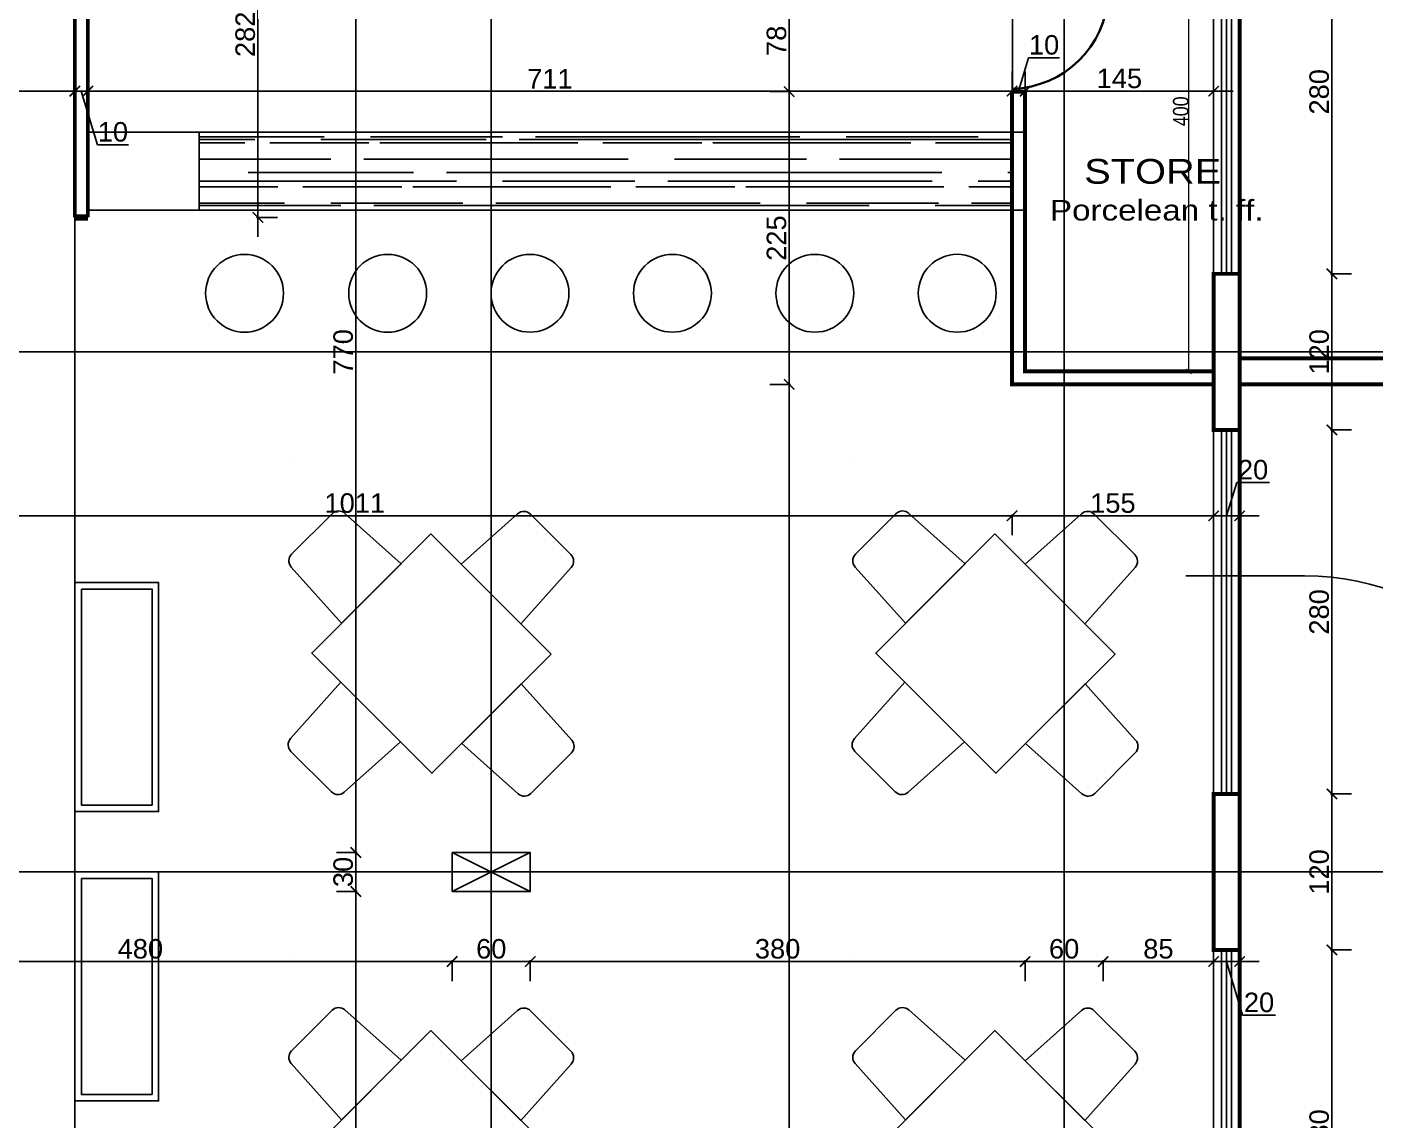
# Model space of a CAD drawing. Extents: x 250879 to 348495, y -51522 to -9360.
# Drawn here: x 298255 to 299291, y -21684 to -20843 of the extents above; entities that cross this region are included whole.
import ezdxf

# ---------------------------------------------------------------- set-up
doc = ezdxf.new("R2010")
doc.units = 0
doc.linetypes.add('CENTER', pattern=[50.8, 31.75, -6.35, 6.35, -6.35])
doc.layers.get('0').update_dxf_attribs({"linetype": 'CONTINUOUS'})
doc.layers.get('DEFPOINTS').update_dxf_attribs({"color": 9, "linetype": 'CONTINUOUS'})
for name, color, linetype, lineweight in [('A-Axis', 1, 'CENTER', 9), ('A-text finishing', 6, 'CONTINUOUS', 13), ('A-text function', 30, 'CONTINUOUS', 20), ('dimention', 151, 'CONTINUOUS', 13), ('SECTION-ar', 131, 'CONTINUOUS', 40)]:
    doc.layers.add(name, color=color, linetype=linetype, lineweight=lineweight)
for name, color, linetype in [('AXIS', 1, 'CONTINUOUS'), ('COLUMN', 5, 'CONTINUOUS'), ('FURNITURE', 4, 'CONTINUOUS'), ('HATCH', 8, 'CONTINUOUS'), ('TRUSS', 2, 'CONTINUOUS'), ('WALL', 7, 'CONTINUOUS'), ('WALL1', 2, 'CONTINUOUS')]:
    doc.layers.add(name, color=color, linetype=linetype)
doc.styles.add('ARIAL', font='BOD_CR.TTF', dxfattribs={"width": 1.2})
doc.styles.get("Standard").update_dxf_attribs({"font": 'sanss___.ttf', "height": 15})
doc.styles.add('yon', font='ARIALN.TTF')
doc.dimstyles.new('CM', dxfattribs={"dimscale": 0, "dimtxt": 12, "dimasz": 0.4, "dimexe": 50, "dimexo": 1000, "dimgap": 0.03, "dimtad": 1, "dimdec": 0, "dimzin": 0, "dimdsep": 46, "dimtxsty": 'yon', "dimblk": 'Ar thick3', "dimcen": 3, "dimdle": 8, "dimse1": 1, "dimse2": 1, "dimclrd": 8, "dimclre": 8, "dimclrt": 30, "dimadec": 0, "dimazin": 0, "dimtfac": 1, "dimtdec": 0, "dimtix": 1, "dimtmove": 1, "dimatfit": 3, "dimfxl": 50, "dimtolj": 1, "dimtzin": 0, "dimlwd": 9, "dimarcsym": 0})
doc.dimstyles.new('STANDARD$0', dxfattribs={"dimscale": 0, "dimtxt": 12, "dimasz": 8, "dimexe": 15, "dimexo": 0.0625, "dimgap": 2, "dimtad": 1, "dimdec": 0, "dimzin": 0, "dimdsep": 46, "dimtxsty": 'Standard', "dimblk1": 'ARCHTICK', "dimblk2": 'ARCHTICK', "dimsah": 1, "dimcen": 0.09, "dimdle": 15, "dimclrd": 3, "dimclre": 3, "dimclrt": 3, "dimazin": 0, "dimtfac": 1, "dimtdec": 0, "dimtofl": 0, "dimtmove": 1, "dimatfit": 3, "dimldrblk": 'ARCHTICK', "dimfxl": 1.0455, "dimfxlon": 1, "dimtolj": 1, "dimtzin": 0, "dimarcsym": 0})

# ---------------------------------------------------------------- blocks, each defined once
blk = doc.blocks.new('T')
at = {"layer": 'FURNITURE'}
for p, q in [((59.79, 45), (29.25, 45)), ((24.26, 40.28), (22.02, 0)), ((67.02, 0), (64.78, 40.28)), ((67.02, 0), (22.02, 0)), ((0, -22.5), (-40.28, -24.74)), ((0, -22.5), (0, -67.5)), ((90.71, -22.5), (130.99, -24.74)), ((90.71, -22.5), (90.71, -67.5)), ((-45, -29.73), (-45, -60.27)), ((135.71, -29.73), (135.71, -60.27)), ((-40.28, -65.26), (0, -67.5)), ((130.99, -65.26), (90.71, -67.5)), ((67.86, -90), (22.86, -90)), ((25.09, -130.28), (22.86, -90)), ((67.86, -90), (65.62, -130.28)), ((60.63, -135), (30.09, -135))]:
    blk.add_line(p, q, dxfattribs=at)
blk.add_lwpolyline([(90.71, -90), (0, -90), (0, 0), (90.71, 0)], close=True, dxfattribs=at)
for centre, start, end in [((29.25, 40), 90, 176.82017), ((59.79, 40), 3.17983, 90), ((-40, -29.73), 93.17983, 180), ((130.71, -29.73), 0, 86.82017), ((-40, -60.27), 180, 266.82017), ((130.71, -60.27), 273.17983, 0), ((30.09, -130), 183.17983, 270), ((60.63, -130), 270, 356.82017)]:
    blk.add_arc(centre, 5, start, end, dxfattribs=at)
at = {"layer": 'WALL'}
for p, q in [((-81.29, -65), (-81.29, -65)), ((124.22, -65), (124.22, -65))]:
    blk.add_line(p, q, dxfattribs=at)
blk = doc.blocks.new('COLUMN')
at = {"layer": 'AXIS'}
for p, q in [((236924.7, -9644.3), (236984.7, -9674.3)), ((236984.7, -9644.3), (236924.7, -9674.3))]:
    blk.add_line(p, q, dxfattribs=at)
at = {"layer": 'COLUMN'}
blk.add_lwpolyline([(236924.7, -9644.3), (236984.7, -9644.3), (236984.7, -9674.3), (236924.7, -9674.3)], close=True, dxfattribs=at)
blk = doc.blocks.new('AXISG')
at = {"layer": 'AXIS'}
for p, q in [((306715.5, -23682.8), (306715.5, -19766.8)), ((307035.7, -19949.2), (307035.7, -23531.7)), ((305610, -21092.8), (307936.9, -21092.8)), ((305595.8, -21492.8), (307936.9, -21492.8))]:
    blk.add_line(p, q, dxfattribs=at)
at = {"layer": 'WALL', "linetype": 'Continuous'}
blk.add_blockref('COLUMN', (70081, -11833.6), dxfattribs=at)
blk = doc.blocks.new('_ARCHTICK')
at = {"color": 0, "linetype": 'ByBlock', "const_width": 0.15}
blk.add_lwpolyline([(-0.5, -0.5), (0.5, 0.5)], dxfattribs=at)
blk = doc.blocks.new('*D557')
at = {"layer": 'DEFPOINTS', "color": 0, "linetype": 'Continuous', "transparency": 16777216}
for p in [(299187, -21552.8), (299257.9, -21552.8), (299187, -21832.8)]:
    blk.add_point(p, dxfattribs=at)
at = {"layer": 'WALL', "color": 3, "linetype": 'Continuous', "lineweight": -2, "transparency": 16777216}
for p, q in [((299257.9, -21847.8), (299257.9, -21537.8)), ((299256.9, -21552.8), (299272.9, -21552.8)), ((299256.9, -21832.8), (299272.9, -21832.8))]:
    blk.add_line(p, q, dxfattribs=at)
at = {"layer": 'WALL', "color": 3, "linetype": 'Continuous', "lineweight": -2, "transparency": 16777216, "xscale": 8, "yscale": 8, "zscale": 8}
for p, rotation in [((299257.9, -21552.8), 90), ((299257.9, -21832.8), 270)]:
    blk.add_blockref('_ARCHTICK', p, dxfattribs=dict(at, rotation=rotation))
at = {"layer": 'WALL', "color": 3, "linetype": 'Continuous', "transparency": 16777216, "insert": (299248.2, -21692.8), "char_height": 15, "attachment_point": 5, "rotation": 90}
blk.add_mtext('\\A1;280', dxfattribs=at)
blk = doc.blocks.new('*D558')
at = {"layer": 'DEFPOINTS', "color": 0, "linetype": 'Continuous', "transparency": 16777216}
for p in [(299187, -21432.8), (299257.9, -21432.8), (299187, -21552.8)]:
    blk.add_point(p, dxfattribs=at)
at = {"layer": 'WALL', "color": 3, "linetype": 'Continuous', "lineweight": -2, "transparency": 16777216}
for p, q in [((299257.9, -21567.8), (299257.9, -21417.8)), ((299256.9, -21432.8), (299272.9, -21432.8)), ((299256.9, -21552.8), (299272.9, -21552.8))]:
    blk.add_line(p, q, dxfattribs=at)
at = {"layer": 'WALL', "color": 3, "linetype": 'Continuous', "lineweight": -2, "transparency": 16777216, "xscale": 8, "yscale": 8, "zscale": 8}
for p, rotation in [((299257.9, -21432.8), 90), ((299257.9, -21552.8), 270)]:
    blk.add_blockref('_ARCHTICK', p, dxfattribs=dict(at, rotation=rotation))
at = {"layer": 'WALL', "color": 3, "linetype": 'Continuous', "transparency": 16777216, "insert": (299248.2, -21492.8), "char_height": 15, "attachment_point": 5, "rotation": 90}
blk.add_mtext('\\A1;120', dxfattribs=at)
blk = doc.blocks.new('*D559')
at = {"layer": 'DEFPOINTS', "color": 0, "linetype": 'Continuous', "transparency": 16777216}
for p in [(299187, -21152.8), (299257.9, -21152.8), (299187, -21432.8)]:
    blk.add_point(p, dxfattribs=at)
at = {"layer": 'WALL', "color": 3, "linetype": 'Continuous', "lineweight": -2, "transparency": 16777216}
for p, q in [((299257.9, -21447.8), (299257.9, -21137.8)), ((299256.9, -21152.8), (299272.9, -21152.8)), ((299256.9, -21432.8), (299272.9, -21432.8))]:
    blk.add_line(p, q, dxfattribs=at)
at = {"layer": 'WALL', "color": 3, "linetype": 'Continuous', "lineweight": -2, "transparency": 16777216, "xscale": 8, "yscale": 8, "zscale": 8}
for p, rotation in [((299257.9, -21152.8), 90), ((299257.9, -21432.8), 270)]:
    blk.add_blockref('_ARCHTICK', p, dxfattribs=dict(at, rotation=rotation))
at = {"layer": 'WALL', "color": 3, "linetype": 'Continuous', "transparency": 16777216, "insert": (299248.2, -21292.8), "char_height": 15, "attachment_point": 5, "rotation": 90}
blk.add_mtext('\\A1;280', dxfattribs=at)
blk = doc.blocks.new('*D560')
at = {"layer": 'DEFPOINTS', "color": 0, "linetype": 'Continuous', "transparency": 16777216}
for p in [(299187, -21032.8), (299257.9, -21032.8), (299187, -21152.8)]:
    blk.add_point(p, dxfattribs=at)
at = {"layer": 'WALL', "color": 3, "linetype": 'Continuous', "lineweight": -2, "transparency": 16777216}
for p, q in [((299257.9, -21167.8), (299257.9, -21017.8)), ((299256.9, -21032.8), (299272.9, -21032.8)), ((299256.9, -21152.8), (299272.9, -21152.8))]:
    blk.add_line(p, q, dxfattribs=at)
at = {"layer": 'WALL', "color": 3, "linetype": 'Continuous', "lineweight": -2, "transparency": 16777216, "xscale": 8, "yscale": 8, "zscale": 8}
for p, rotation in [((299257.9, -21032.8), 90), ((299257.9, -21152.8), 270)]:
    blk.add_blockref('_ARCHTICK', p, dxfattribs=dict(at, rotation=rotation))
at = {"layer": 'WALL', "color": 3, "linetype": 'Continuous', "transparency": 16777216, "insert": (299248.2, -21092.8), "char_height": 15, "attachment_point": 5, "rotation": 90}
blk.add_mtext('\\A1;120', dxfattribs=at)
blk = doc.blocks.new('*D561')
at = {"layer": 'DEFPOINTS', "color": 0, "linetype": 'Continuous', "transparency": 16777216}
for p in [(299187, -20752.8), (299257.9, -20752.8), (299187, -21032.8)]:
    blk.add_point(p, dxfattribs=at)
at = {"layer": 'WALL', "color": 3, "linetype": 'Continuous', "lineweight": -2, "transparency": 16777216}
for p, q in [((299257.9, -21047.8), (299257.9, -20737.8)), ((299256.9, -20752.8), (299272.9, -20752.8)), ((299256.9, -21032.8), (299272.9, -21032.8))]:
    blk.add_line(p, q, dxfattribs=at)
at = {"layer": 'WALL', "color": 3, "linetype": 'Continuous', "lineweight": -2, "transparency": 16777216, "xscale": 8, "yscale": 8, "zscale": 8}
for p, rotation in [((299257.9, -20752.8), 90), ((299257.9, -21032.8), 270)]:
    blk.add_blockref('_ARCHTICK', p, dxfattribs=dict(at, rotation=rotation))
at = {"layer": 'WALL', "color": 3, "linetype": 'Continuous', "transparency": 16777216, "insert": (299248.2, -20892.8), "char_height": 15, "attachment_point": 5, "rotation": 90}
blk.add_mtext('\\A1;280', dxfattribs=at)
blk = doc.blocks.new('*D567')
at = {"layer": 'DEFPOINTS', "color": 0, "linetype": 'Continuous', "transparency": 16777216}
for p in [(299022, -20892.3), (299167, -20943.4), (299022, -20953.9)]:
    blk.add_point(p, dxfattribs=at)
at = {"layer": 'WALL', "color": 3, "linetype": 'Continuous', "lineweight": -2, "transparency": 16777216}
for p, q in [((299022, -20893.3), (299022, -20877.3)), ((299167, -20893.3), (299167, -20877.3)), ((299182, -20892.3), (299007, -20892.3))]:
    blk.add_line(p, q, dxfattribs=at)
at = {"layer": 'WALL', "color": 3, "linetype": 'Continuous', "lineweight": -2, "transparency": 16777216, "xscale": 8, "yscale": 8, "zscale": 8, "rotation": 180}
blk.add_blockref('_ARCHTICK', (299022, -20892.3), dxfattribs=at)
at = {"layer": 'WALL', "color": 3, "linetype": 'Continuous', "lineweight": -2, "transparency": 16777216, "xscale": 8, "yscale": 8, "zscale": 8}
blk.add_blockref('_ARCHTICK', (299167, -20892.3), dxfattribs=at)
at = {"layer": 'WALL', "color": 3, "linetype": 'Continuous', "transparency": 16777216, "insert": (299094.5, -20882.6), "char_height": 15, "attachment_point": 5}
blk.add_mtext('\\A1;145', dxfattribs=at)
blk = doc.blocks.new('*D568')
at = {"layer": 'DEFPOINTS', "color": 0, "linetype": 'Continuous', "transparency": 16777216}
for p in [(299012, -20892.3), (299012, -20906), (299022, -20953.9)]:
    blk.add_point(p, dxfattribs=at)
at = {"layer": 'WALL', "color": 3, "linetype": 'Continuous', "lineweight": -2, "transparency": 16777216}
for p, q in [((299017, -20892.3), (299024.7, -20866.6)), ((299024.7, -20866.6), (299048.5, -20866.6)), ((299012, -20893.3), (299012, -20877.3)), ((299022, -20893.3), (299022, -20877.3)), ((299037, -20892.3), (298997, -20892.3))]:
    blk.add_line(p, q, dxfattribs=at)
at = {"layer": 'WALL', "color": 3, "linetype": 'Continuous', "lineweight": -2, "transparency": 16777216, "xscale": 8, "yscale": 8, "zscale": 8, "rotation": 180}
blk.add_blockref('_ARCHTICK', (299012, -20892.3), dxfattribs=at)
at = {"layer": 'WALL', "color": 3, "linetype": 'Continuous', "lineweight": -2, "transparency": 16777216, "xscale": 8, "yscale": 8, "zscale": 8}
blk.add_blockref('_ARCHTICK', (299022, -20892.3), dxfattribs=at)
at = {"layer": 'WALL', "color": 3, "linetype": 'Continuous', "transparency": 16777216, "insert": (299036.6, -20856.8), "char_height": 15, "attachment_point": 5}
blk.add_mtext('\\A1;10', dxfattribs=at)
blk = doc.blocks.new('*D569')
at = {"layer": 'DEFPOINTS', "color": 0, "linetype": 'Continuous', "transparency": 16777216}
for p in [(298301.3, -20881.2), (298301.3, -20892.3), (299012, -20906)]:
    blk.add_point(p, dxfattribs=at)
at = {"layer": 'WALL', "color": 3, "linetype": 'Continuous', "lineweight": -2, "transparency": 16777216}
for p, q in [((299012, -20893.3), (299012, -20877.3)), ((299027, -20892.3), (298286.3, -20892.3)), ((298301.3, -20891.2), (298301.3, -20907.3))]:
    blk.add_line(p, q, dxfattribs=at)
at = {"layer": 'WALL', "color": 3, "linetype": 'Continuous', "lineweight": -2, "transparency": 16777216, "xscale": 8, "yscale": 8, "zscale": 8, "rotation": 180}
blk.add_blockref('_ARCHTICK', (298301.3, -20892.3), dxfattribs=at)
at = {"layer": 'WALL', "color": 3, "linetype": 'Continuous', "lineweight": -2, "transparency": 16777216, "xscale": 8, "yscale": 8, "zscale": 8}
blk.add_blockref('_ARCHTICK', (299012, -20892.3), dxfattribs=at)
at = {"layer": 'WALL', "color": 3, "linetype": 'Continuous', "transparency": 16777216, "insert": (298656.6, -20882.8), "char_height": 15, "attachment_point": 5}
blk.add_mtext('\\A1;711', dxfattribs=at)
blk = doc.blocks.new('*D570')
at = {"layer": 'DEFPOINTS', "color": 0, "linetype": 'Continuous', "transparency": 16777216}
for p in [(298291.3, -20881.2), (298301.3, -20881.2), (298291.3, -20892.3)]:
    blk.add_point(p, dxfattribs=at)
at = {"layer": 'WALL', "color": 3, "linetype": 'Continuous', "lineweight": -2, "transparency": 16777216}
for p, q in [((298316.3, -20892.3), (298276.3, -20892.3)), ((298291.3, -20891.2), (298291.3, -20907.3)), ((298296.3, -20892.3), (298308.7, -20933.5)), ((298301.3, -20891.2), (298301.3, -20907.3)), ((298308.7, -20933.5), (298332.5, -20933.5))]:
    blk.add_line(p, q, dxfattribs=at)
at = {"layer": 'WALL', "color": 3, "linetype": 'Continuous', "lineweight": -2, "transparency": 16777216, "xscale": 8, "yscale": 8, "zscale": 8, "rotation": 180}
blk.add_blockref('_ARCHTICK', (298291.3, -20892.3), dxfattribs=at)
at = {"layer": 'WALL', "color": 3, "linetype": 'Continuous', "lineweight": -2, "transparency": 16777216, "xscale": 8, "yscale": 8, "zscale": 8}
blk.add_blockref('_ARCHTICK', (298301.3, -20892.3), dxfattribs=at)
at = {"layer": 'WALL', "color": 3, "linetype": 'Continuous', "transparency": 16777216, "insert": (298320.6, -20923.7), "char_height": 15, "attachment_point": 5}
blk.add_mtext('\\A1;10', dxfattribs=at)
blk = doc.blocks.new('*D571')
at = {"layer": 'DEFPOINTS', "color": 0, "linetype": 'Continuous', "transparency": 16777216}
for p in [(298291.3, -20881.2), (298165.6, -20888.3), (298165.6, -20892.3)]:
    blk.add_point(p, dxfattribs=at)
at = {"layer": 'WALL', "color": 3, "linetype": 'Continuous', "lineweight": -2, "transparency": 16777216}
for p, q in [((298306.3, -20892.3), (298150.6, -20892.3)), ((298165.6, -20891.2), (298165.6, -20907.3)), ((298291.3, -20891.2), (298291.3, -20907.3))]:
    blk.add_line(p, q, dxfattribs=at)
at = {"layer": 'WALL', "color": 3, "linetype": 'Continuous', "lineweight": -2, "transparency": 16777216, "xscale": 8, "yscale": 8, "zscale": 8, "rotation": 180}
blk.add_blockref('_ARCHTICK', (298165.6, -20892.3), dxfattribs=at)
at = {"layer": 'WALL', "color": 3, "linetype": 'Continuous', "lineweight": -2, "transparency": 16777216, "xscale": 8, "yscale": 8, "zscale": 8}
blk.add_blockref('_ARCHTICK', (298291.3, -20892.3), dxfattribs=at)
at = {"layer": 'WALL', "color": 3, "linetype": 'Continuous', "transparency": 16777216, "insert": (298228.5, -20882.6), "char_height": 15, "attachment_point": 5}
blk.add_mtext('\\A1;126', dxfattribs=at)
blk = doc.blocks.new('*D589')
at = {"layer": 'DEFPOINTS', "color": 0, "linetype": 'Continuous', "transparency": 16777216}
for p in [(299012, -20814.4), (298840.6, -20892.7), (299012, -20892.7)]:
    blk.add_point(p, dxfattribs=at)
at = {"layer": 'WALL', "color": 3, "linetype": 'Continuous', "lineweight": -2, "transparency": 16777216}
for p, q in [((298840.6, -20799.4), (298840.6, -20907.7)), ((298841.7, -20814.4), (298825.6, -20814.4)), ((298841.7, -20892.7), (298825.6, -20892.7))]:
    blk.add_line(p, q, dxfattribs=at)
at = {"layer": 'WALL', "color": 3, "linetype": 'Continuous', "lineweight": -2, "transparency": 16777216, "xscale": 8, "yscale": 8, "zscale": 8}
for p, rotation in [((298840.6, -20814.4), 90), ((298840.6, -20892.7), 270)]:
    blk.add_blockref('_ARCHTICK', p, dxfattribs=dict(at, rotation=rotation))
at = {"layer": 'WALL', "color": 3, "linetype": 'Continuous', "transparency": 16777216, "insert": (298830.9, -20853.6), "char_height": 15, "attachment_point": 5, "rotation": 90}
blk.add_mtext('\\A1;78', dxfattribs=at)
blk = doc.blocks.new('*D590')
at = {"layer": 'DEFPOINTS', "color": 0, "linetype": 'Continuous', "transparency": 16777216}
for p in [(299012, -20892.7), (298840.6, -21117.8), (299012, -21117.8)]:
    blk.add_point(p, dxfattribs=at)
at = {"layer": 'WALL', "color": 3, "linetype": 'Continuous', "lineweight": -2, "transparency": 16777216}
for p, q in [((298840.6, -20877.7), (298840.6, -21132.8)), ((298841.7, -20892.7), (298825.6, -20892.7)), ((298841.7, -21117.8), (298825.6, -21117.8))]:
    blk.add_line(p, q, dxfattribs=at)
at = {"layer": 'WALL', "color": 3, "linetype": 'Continuous', "lineweight": -2, "transparency": 16777216, "xscale": 8, "yscale": 8, "zscale": 8}
for p, rotation in [((298840.6, -20892.7), 90), ((298840.6, -21117.8), 270)]:
    blk.add_blockref('_ARCHTICK', p, dxfattribs=dict(at, rotation=rotation))
at = {"layer": 'WALL', "color": 3, "linetype": 'Continuous', "transparency": 16777216, "insert": (298830.9, -21005.3), "char_height": 15, "attachment_point": 5, "rotation": 90}
blk.add_mtext('\\A1;225', dxfattribs=at)
blk = doc.blocks.new('*D591')
at = {"layer": 'DEFPOINTS', "color": 0, "linetype": 'Continuous', "transparency": 16777216}
for p in [(299012, -21117.8), (298840.6, -23088.2), (298847.5, -23088.2)]:
    blk.add_point(p, dxfattribs=at)
at = {"layer": 'WALL', "color": 3, "linetype": 'Continuous', "lineweight": -2, "transparency": 16777216}
for p, q in [((298840.6, -21102.8), (298840.6, -23103.2)), ((298841.7, -21117.8), (298825.6, -21117.8)), ((298841.7, -23088.2), (298825.6, -23088.2))]:
    blk.add_line(p, q, dxfattribs=at)
at = {"layer": 'WALL', "color": 3, "linetype": 'Continuous', "lineweight": -2, "transparency": 16777216, "xscale": 8, "yscale": 8, "zscale": 8}
for p, rotation in [((298840.6, -21117.8), 90), ((298840.6, -23088.2), 270)]:
    blk.add_blockref('_ARCHTICK', p, dxfattribs=dict(at, rotation=rotation))
at = {"layer": 'WALL', "color": 3, "linetype": 'Continuous', "transparency": 16777216, "insert": (298830.9, -22103), "char_height": 15, "attachment_point": 5, "rotation": 90}
blk.add_mtext('\\A1;1970', dxfattribs=at)
blk = doc.blocks.new('*D593')
at = {"layer": 'DEFPOINTS', "color": 0, "linetype": 'Continuous', "transparency": 16777216}
for p in [(298581.5, -21507.8), (298101.9, -21561.7), (298581.5, -21561.7)]:
    blk.add_point(p, dxfattribs=at)
at = {"layer": 'WALL', "color": 3, "linetype": 'Continuous', "lineweight": -2, "transparency": 16777216}
for p, q in [((298101.9, -21561.7), (298101.9, -21546.7)), ((298581.5, -21560.7), (298581.5, -21576.7)), ((298086.9, -21561.7), (298596.5, -21561.7))]:
    blk.add_line(p, q, dxfattribs=at)
at = {"layer": 'WALL', "color": 3, "linetype": 'Continuous', "lineweight": -2, "transparency": 16777216, "xscale": 8, "yscale": 8, "zscale": 8, "rotation": 180}
blk.add_blockref('_ARCHTICK', (298101.9, -21561.7), dxfattribs=at)
at = {"layer": 'WALL', "color": 3, "linetype": 'Continuous', "lineweight": -2, "transparency": 16777216, "xscale": 8, "yscale": 8, "zscale": 8}
blk.add_blockref('_ARCHTICK', (298581.5, -21561.7), dxfattribs=at)
at = {"layer": 'WALL', "color": 3, "linetype": 'Continuous', "transparency": 16777216, "insert": (298341.7, -21552), "char_height": 15, "attachment_point": 5}
blk.add_mtext('\\A1;480', dxfattribs=at)
blk = doc.blocks.new('*D594')
at = {"layer": 'DEFPOINTS', "color": 0, "linetype": 'Continuous', "transparency": 16777216}
for p in [(298581.5, -21507.8), (298641.5, -21507.8), (298641.5, -21561.7)]:
    blk.add_point(p, dxfattribs=at)
at = {"layer": 'WALL', "color": 3, "linetype": 'Continuous', "lineweight": -2, "transparency": 16777216}
for p, q in [((298581.5, -21560.7), (298581.5, -21576.7)), ((298641.5, -21560.7), (298641.5, -21576.7)), ((298566.5, -21561.7), (298656.5, -21561.7))]:
    blk.add_line(p, q, dxfattribs=at)
at = {"layer": 'WALL', "color": 3, "linetype": 'Continuous', "lineweight": -2, "transparency": 16777216, "xscale": 8, "yscale": 8, "zscale": 8, "rotation": 180}
blk.add_blockref('_ARCHTICK', (298581.5, -21561.7), dxfattribs=at)
at = {"layer": 'WALL', "color": 3, "linetype": 'Continuous', "lineweight": -2, "transparency": 16777216, "xscale": 8, "yscale": 8, "zscale": 8}
blk.add_blockref('_ARCHTICK', (298641.5, -21561.7), dxfattribs=at)
at = {"layer": 'WALL', "color": 3, "linetype": 'Continuous', "transparency": 16777216, "insert": (298611.5, -21552), "char_height": 15, "attachment_point": 5}
blk.add_mtext('\\A1;60', dxfattribs=at)
blk = doc.blocks.new('*D595')
at = {"layer": 'DEFPOINTS', "color": 0, "linetype": 'Continuous', "transparency": 16777216}
for p in [(298641.5, -21507.8), (299022, -21507.8), (299022, -21561.7)]:
    blk.add_point(p, dxfattribs=at)
at = {"layer": 'WALL', "color": 3, "linetype": 'Continuous', "lineweight": -2, "transparency": 16777216}
for p, q in [((298641.5, -21560.7), (298641.5, -21576.7)), ((299022, -21560.7), (299022, -21576.7)), ((298626.5, -21561.7), (299037, -21561.7))]:
    blk.add_line(p, q, dxfattribs=at)
at = {"layer": 'WALL', "color": 3, "linetype": 'Continuous', "lineweight": -2, "transparency": 16777216, "xscale": 8, "yscale": 8, "zscale": 8, "rotation": 180}
blk.add_blockref('_ARCHTICK', (298641.5, -21561.7), dxfattribs=at)
at = {"layer": 'WALL', "color": 3, "linetype": 'Continuous', "lineweight": -2, "transparency": 16777216, "xscale": 8, "yscale": 8, "zscale": 8}
blk.add_blockref('_ARCHTICK', (299022, -21561.7), dxfattribs=at)
at = {"layer": 'WALL', "color": 3, "linetype": 'Continuous', "transparency": 16777216, "insert": (298831.7, -21552), "char_height": 15, "attachment_point": 5}
blk.add_mtext('\\A1;380', dxfattribs=at)
blk = doc.blocks.new('*D596')
at = {"layer": 'DEFPOINTS', "color": 0, "linetype": 'Continuous', "transparency": 16777216}
for p in [(299022, -21507.8), (299082, -21507.8), (299082, -21561.7)]:
    blk.add_point(p, dxfattribs=at)
at = {"layer": 'WALL', "color": 3, "linetype": 'Continuous', "lineweight": -2, "transparency": 16777216}
for p, q in [((299022, -21560.7), (299022, -21576.7)), ((299082, -21560.7), (299082, -21576.7)), ((299007, -21561.7), (299097, -21561.7))]:
    blk.add_line(p, q, dxfattribs=at)
at = {"layer": 'WALL', "color": 3, "linetype": 'Continuous', "lineweight": -2, "transparency": 16777216, "xscale": 8, "yscale": 8, "zscale": 8, "rotation": 180}
blk.add_blockref('_ARCHTICK', (299022, -21561.7), dxfattribs=at)
at = {"layer": 'WALL', "color": 3, "linetype": 'Continuous', "lineweight": -2, "transparency": 16777216, "xscale": 8, "yscale": 8, "zscale": 8}
blk.add_blockref('_ARCHTICK', (299082, -21561.7), dxfattribs=at)
at = {"layer": 'WALL', "color": 3, "linetype": 'Continuous', "transparency": 16777216, "insert": (299052, -21552), "char_height": 15, "attachment_point": 5}
blk.add_mtext('\\A1;60', dxfattribs=at)
blk = doc.blocks.new('*D597')
at = {"layer": 'DEFPOINTS', "color": 0, "linetype": 'Continuous', "transparency": 16777216}
for p in [(299082, -21507.8), (299167, -21544.1), (299167, -21561.7)]:
    blk.add_point(p, dxfattribs=at)
at = {"layer": 'WALL', "color": 3, "linetype": 'Continuous', "lineweight": -2, "transparency": 16777216}
for p, q in [((299082, -21560.7), (299082, -21576.7)), ((299167, -21560.7), (299167, -21576.7)), ((299067, -21561.7), (299182, -21561.7))]:
    blk.add_line(p, q, dxfattribs=at)
at = {"layer": 'WALL', "color": 3, "linetype": 'Continuous', "lineweight": -2, "transparency": 16777216, "xscale": 8, "yscale": 8, "zscale": 8, "rotation": 180}
blk.add_blockref('_ARCHTICK', (299082, -21561.7), dxfattribs=at)
at = {"layer": 'WALL', "color": 3, "linetype": 'Continuous', "lineweight": -2, "transparency": 16777216, "xscale": 8, "yscale": 8, "zscale": 8}
blk.add_blockref('_ARCHTICK', (299167, -21561.7), dxfattribs=at)
at = {"layer": 'WALL', "color": 3, "linetype": 'Continuous', "transparency": 16777216, "insert": (299124.5, -21552), "char_height": 15, "attachment_point": 5}
blk.add_mtext('\\A1;85', dxfattribs=at)
blk = doc.blocks.new('*D598')
at = {"layer": 'DEFPOINTS', "color": 0, "linetype": 'Continuous', "transparency": 16777216}
for p in [(299187, -21539.4), (299167, -21544.1), (299187, -21561.7)]:
    blk.add_point(p, dxfattribs=at)
at = {"layer": 'WALL', "color": 3, "linetype": 'Continuous', "lineweight": -2, "transparency": 16777216}
for p, q in [((299167, -21560.7), (299167, -21576.7)), ((299187, -21560.7), (299187, -21576.7)), ((299152, -21561.7), (299202, -21561.7)), ((299177, -21561.7), (299189.3, -21602.9)), ((299189.3, -21602.9), (299214.5, -21602.9))]:
    blk.add_line(p, q, dxfattribs=at)
at = {"layer": 'WALL', "color": 3, "linetype": 'Continuous', "lineweight": -2, "transparency": 16777216, "xscale": 8, "yscale": 8, "zscale": 8, "rotation": 180}
blk.add_blockref('_ARCHTICK', (299167, -21561.7), dxfattribs=at)
at = {"layer": 'WALL', "color": 3, "linetype": 'Continuous', "lineweight": -2, "transparency": 16777216, "xscale": 8, "yscale": 8, "zscale": 8}
blk.add_blockref('_ARCHTICK', (299187, -21561.7), dxfattribs=at)
at = {"layer": 'WALL', "color": 3, "linetype": 'Continuous', "transparency": 16777216, "insert": (299201.9, -21593.2), "char_height": 15, "attachment_point": 5}
blk.add_mtext('\\A1;20', dxfattribs=at)
blk = doc.blocks.new('*D613')
at = {"layer": 'DEFPOINTS', "color": 0, "linetype": 'Continuous', "transparency": 16777216}
for p in [(299012, -21117.8), (298001.2, -21178.5), (299012, -21218.9)]:
    blk.add_point(p, dxfattribs=at)
at = {"layer": 'WALL', "color": 3, "linetype": 'Continuous', "lineweight": -2, "transparency": 16777216}
for p, q in [((298001.2, -21217.9), (298001.2, -21233.9)), ((299012, -21217.9), (299012, -21233.9)), ((297986.2, -21218.9), (299027, -21218.9))]:
    blk.add_line(p, q, dxfattribs=at)
at = {"layer": 'WALL', "color": 3, "linetype": 'Continuous', "lineweight": -2, "transparency": 16777216, "xscale": 8, "yscale": 8, "zscale": 8, "rotation": 180}
blk.add_blockref('_ARCHTICK', (298001.2, -21218.9), dxfattribs=at)
at = {"layer": 'WALL', "color": 3, "linetype": 'Continuous', "lineweight": -2, "transparency": 16777216, "xscale": 8, "yscale": 8, "zscale": 8}
blk.add_blockref('_ARCHTICK', (299012, -21218.9), dxfattribs=at)
at = {"layer": 'WALL', "color": 3, "linetype": 'Continuous', "transparency": 16777216, "insert": (298506.6, -21209.2), "char_height": 15, "attachment_point": 5}
blk.add_mtext('\\A1;1011', dxfattribs=at)
blk = doc.blocks.new('*D614')
at = {"layer": 'DEFPOINTS', "color": 0, "linetype": 'Continuous', "transparency": 16777216}
for p in [(299012, -21117.8), (299167, -21218.9), (299167, -21228.1)]:
    blk.add_point(p, dxfattribs=at)
at = {"layer": 'WALL', "color": 3, "linetype": 'Continuous', "lineweight": -2, "transparency": 16777216}
for p, q in [((299167, -21220), (299167, -21203.9)), ((299012, -21217.9), (299012, -21233.9)), ((298997, -21218.9), (299182, -21218.9))]:
    blk.add_line(p, q, dxfattribs=at)
at = {"layer": 'WALL', "color": 3, "linetype": 'Continuous', "lineweight": -2, "transparency": 16777216, "xscale": 8, "yscale": 8, "zscale": 8, "rotation": 180}
blk.add_blockref('_ARCHTICK', (299012, -21218.9), dxfattribs=at)
at = {"layer": 'WALL', "color": 3, "linetype": 'Continuous', "lineweight": -2, "transparency": 16777216, "xscale": 8, "yscale": 8, "zscale": 8}
blk.add_blockref('_ARCHTICK', (299167, -21218.9), dxfattribs=at)
at = {"layer": 'WALL', "color": 3, "linetype": 'Continuous', "transparency": 16777216, "insert": (299089.5, -21209.2), "char_height": 15, "attachment_point": 5}
blk.add_mtext('\\A1;155', dxfattribs=at)
blk = doc.blocks.new('*D615')
at = {"layer": 'DEFPOINTS', "color": 0, "linetype": 'Continuous', "transparency": 16777216}
for p in [(299167, -21228.1), (299187, -21218.9), (299187, -21228.1)]:
    blk.add_point(p, dxfattribs=at)
at = {"layer": 'WALL', "color": 3, "linetype": 'Continuous', "lineweight": -2, "transparency": 16777216}
for p, q in [((299177, -21218.9), (299184.7, -21193.2)), ((299184.7, -21193.2), (299209.9, -21193.2)), ((299167, -21220), (299167, -21203.9)), ((299187, -21220), (299187, -21203.9)), ((299152, -21218.9), (299202, -21218.9))]:
    blk.add_line(p, q, dxfattribs=at)
at = {"layer": 'WALL', "color": 3, "linetype": 'Continuous', "lineweight": -2, "transparency": 16777216, "xscale": 8, "yscale": 8, "zscale": 8, "rotation": 180}
blk.add_blockref('_ARCHTICK', (299167, -21218.9), dxfattribs=at)
at = {"layer": 'WALL', "color": 3, "linetype": 'Continuous', "lineweight": -2, "transparency": 16777216, "xscale": 8, "yscale": 8, "zscale": 8}
blk.add_blockref('_ARCHTICK', (299187, -21218.9), dxfattribs=at)
at = {"layer": 'WALL', "color": 3, "linetype": 'Continuous', "transparency": 16777216, "insert": (299197.3, -21183.5), "char_height": 15, "attachment_point": 5}
blk.add_mtext('\\A1;20', dxfattribs=at)
blk = doc.blocks.new('D95')
at = {"layer": 'A-Axis'}
blk.add_line((307625.7, -30977), (307530.7, -30977), dxfattribs=at)
at = {"layer": 'SECTION-ar', "ltscale": 20}
blk.add_lwpolyline([(307625.7, -30977), (307620.7, -30977), (307620.7, -30884.9), (307625.7, -30884.9)], close=True, dxfattribs=at)
blk.add_arc((307625.6, -30979.7), 95, 92.9755, 178.346, dxfattribs=at)
blk = doc.blocks.new('*D628')
at = {"layer": 'DEFPOINTS', "color": 0, "linetype": 'Continuous', "transparency": 16777216}
for p in [(298301.3, -20707.8), (298432.1, -20707.8), (298301.3, -20989.4)]:
    blk.add_point(p, dxfattribs=at)
at = {"layer": 'WALL', "color": 3, "linetype": 'Continuous', "lineweight": -2, "transparency": 16777216}
for p, q in [((298432.1, -21004.4), (298432.1, -20692.8)), ((298431, -20707.8), (298447.1, -20707.8)), ((298431, -20989.4), (298447.1, -20989.4))]:
    blk.add_line(p, q, dxfattribs=at)
at = {"layer": 'WALL', "color": 3, "linetype": 'Continuous', "lineweight": -2, "transparency": 16777216, "xscale": 8, "yscale": 8, "zscale": 8}
for p, rotation in [((298432.1, -20707.8), 90), ((298432.1, -20989.4), 270)]:
    blk.add_blockref('_ARCHTICK', p, dxfattribs=dict(at, rotation=rotation))
at = {"layer": 'WALL', "color": 3, "linetype": 'Continuous', "transparency": 16777216, "insert": (298422.4, -20848.6), "char_height": 15, "attachment_point": 5, "rotation": 90}
blk.add_mtext('\\A1;282', dxfattribs=at)
blk = doc.blocks.new('*D657')
at = {"layer": 'DEFPOINTS', "color": 0, "linetype": 'Continuous', "transparency": 16777216}
for p in [(298507.4, -21507.8), (298581.5, -21507.8), (298581.5, -22277.8)]:
    blk.add_point(p, dxfattribs=at)
at = {"layer": 'WALL', "color": 3, "linetype": 'Continuous', "lineweight": -2, "transparency": 16777216}
for p, q in [((298507.4, -22292.8), (298507.4, -21492.8)), ((298508.5, -21507.8), (298492.4, -21507.8)), ((298508.5, -22277.8), (298492.4, -22277.8))]:
    blk.add_line(p, q, dxfattribs=at)
at = {"layer": 'WALL', "color": 3, "linetype": 'Continuous', "lineweight": -2, "transparency": 16777216, "xscale": 8, "yscale": 8, "zscale": 8}
for p, rotation in [((298507.4, -21507.8), 90), ((298507.4, -22277.8), 270)]:
    blk.add_blockref('_ARCHTICK', p, dxfattribs=dict(at, rotation=rotation))
at = {"layer": 'WALL', "color": 3, "linetype": 'Continuous', "transparency": 16777216, "insert": (298497.7, -21892.8), "char_height": 15, "attachment_point": 5, "rotation": 90}
blk.add_mtext('\\A1;770', dxfattribs=at)
blk = doc.blocks.new('*D658')
at = {"layer": 'DEFPOINTS', "color": 0, "linetype": 'Continuous', "transparency": 16777216}
for p in [(298507.4, -21477.8), (298581.5, -21477.8), (298581.5, -21507.8)]:
    blk.add_point(p, dxfattribs=at)
at = {"layer": 'WALL', "color": 3, "linetype": 'Continuous', "lineweight": -2, "transparency": 16777216}
for p, q in [((298507.4, -21522.8), (298507.4, -21462.8)), ((298508.5, -21477.8), (298492.4, -21477.8)), ((298508.5, -21507.8), (298492.4, -21507.8))]:
    blk.add_line(p, q, dxfattribs=at)
at = {"layer": 'WALL', "color": 3, "linetype": 'Continuous', "lineweight": -2, "transparency": 16777216, "xscale": 8, "yscale": 8, "zscale": 8}
for p, rotation in [((298507.4, -21477.8), 90), ((298507.4, -21507.8), 270)]:
    blk.add_blockref('_ARCHTICK', p, dxfattribs=dict(at, rotation=rotation))
at = {"layer": 'WALL', "color": 3, "linetype": 'Continuous', "transparency": 16777216, "insert": (298497.7, -21492.8), "char_height": 15, "attachment_point": 5, "rotation": 90}
blk.add_mtext('\\A1;30', dxfattribs=at)
blk = doc.blocks.new('*D659')
at = {"layer": 'DEFPOINTS', "color": 0, "linetype": 'Continuous', "transparency": 16777216}
for p in [(298507.4, -20707.8), (298530.3, -20707.8), (298581.5, -21477.8)]:
    blk.add_point(p, dxfattribs=at)
at = {"layer": 'WALL', "color": 3, "linetype": 'Continuous', "lineweight": -2, "transparency": 16777216}
for p, q in [((298507.4, -21492.8), (298507.4, -20692.8)), ((298508.5, -20707.8), (298492.4, -20707.8)), ((298508.5, -21477.8), (298492.4, -21477.8))]:
    blk.add_line(p, q, dxfattribs=at)
at = {"layer": 'WALL', "color": 3, "linetype": 'Continuous', "lineweight": -2, "transparency": 16777216, "xscale": 8, "yscale": 8, "zscale": 8}
for p, rotation in [((298507.4, -20707.8), 90), ((298507.4, -21477.8), 270)]:
    blk.add_blockref('_ARCHTICK', p, dxfattribs=dict(at, rotation=rotation))
at = {"layer": 'WALL', "color": 3, "linetype": 'Continuous', "transparency": 16777216, "insert": (298497.7, -21092.8), "char_height": 15, "attachment_point": 5, "rotation": 90}
blk.add_mtext('\\A1;770', dxfattribs=at)
blk = doc.blocks.new('Ar thick3')
at = {"layer": 'dimention'}
blk.add_line((0, 16.2), (0, -16.2), dxfattribs=at)
at = {"layer": 'dimention', "const_width": 1.5}
blk.add_lwpolyline([(-5, -5.1), (5, 4.9)], dxfattribs=at)
blk = doc.blocks.new('*D1601')
at = {"layer": 'DEFPOINTS', "color": 0, "linetype": 'Continuous', "transparency": 16777216}
for p in [(299148, -20707.8), (299148, -20707.8), (299148, -21107.8)]:
    blk.add_point(p, dxfattribs=at)
at = {"layer": 'WALL', "color": 8, "linetype": 'Continuous', "lineweight": 9, "transparency": 16777216}
blk.add_line((299148, -21107.4), (299148, -20708.2), dxfattribs=at)
at = {"layer": 'WALL', "color": 8, "linetype": 'Continuous', "lineweight": 9, "transparency": 16777216, "xscale": 0.4, "yscale": 0.4, "zscale": 0.4}
for p, rotation in [((299148, -20707.8), 90), ((299148, -21107.8), 270)]:
    blk.add_blockref('Ar thick3', p, dxfattribs=dict(at, rotation=rotation))
at = {"layer": 'WALL', "color": 30, "linetype": 'Continuous', "transparency": 16777216, "insert": (299141.8, -20907.8), "char_height": 12, "attachment_point": 5, "rotation": 90, "style": 'yon'}
blk.add_mtext('\\A1;400', dxfattribs=at)

msp = doc.modelspace()

# ---------------------------------------------------------------- hatches: boundary and pattern name
at = {"layer": 'TRUSS', "linetype": 'Continuous'}
h = msp.add_hatch(dxfattribs=at)
h.set_pattern_fill('AR-RROOF', color=32, style=0)
h.paths.add_polyline_path([(299011.96562, -20923.95504), (298611.48874, -20923.95504), (298611.48874, -20983.92566), (299011.96562, -20983.92566)])
h.paths.add_polyline_path([(298611.48874, -20923.95504), (298386.99857, -20923.95504), (298386.99857, -20983.92566), (298611.48874, -20983.92566)])

# ---------------------------------------------------------------- linework, layer by layer
at = {"layer": 'AXIS'}
for p, q in [((298611.48874, -19501.49474), (298611.48874, -23531.69157)), ((299051.96562, -19501.49474), (299051.96562, -23524.12587)), ((297259.44287, -21092.83296), (299512.71044, -21092.83296)), ((297261.13908, -21492.83296), (299512.71044, -21492.83296))]:
    msp.add_line(p, q, dxfattribs=at)
at = {"layer": 'FURNITURE', "ltscale": 3}
msp.add_line((299236.96562, -21265.09428), (299145.63668, -21265.09428), dxfattribs=at)
for points in [[(299166.96562, -20752.83296), (299186.96562, -20752.83296), (299186.96562, -21032.83296), (299166.96562, -21032.83296)], [(299180.79456, -21032.83296), (299173.13668, -21032.83296), (299173.13668, -20752.83296), (299180.79456, -20752.83296)], [(298301.32928, -20983.92566), (299021.96562, -20983.92566), (299021.96562, -20923.95504), (298301.32928, -20923.95504)], [(298301.32928, -20923.95504), (298386.99857, -20923.95504), (298386.99857, -20983.92566), (298301.32928, -20983.92566)], [(299166.96562, -21152.83296), (299186.96562, -21152.83296), (299186.96562, -21432.83296), (299166.96562, -21432.83296)], [(299180.79456, -21432.83296), (299173.13668, -21432.83296), (299173.13668, -21152.83296), (299180.79456, -21152.83296)], [(298291.32928, -21270.25547), (298355.7465, -21270.25547), (298355.7465, -21446.31286), (298291.32928, -21446.31286)], [(298296.32928, -21275.25547), (298350.7465, -21275.25547), (298350.7465, -21441.31286), (298296.32928, -21441.31286)], [(298291.32928, -21492.83296), (298355.7465, -21492.83296), (298355.7465, -21668.89036), (298291.32928, -21668.89036)], [(298296.32928, -21497.83296), (298350.7465, -21497.83296), (298350.7465, -21663.89036), (298296.32928, -21663.89036)], [(299166.96562, -21552.83296), (299186.96562, -21552.83296), (299186.96562, -21832.83296), (299166.96562, -21832.83296)], [(299180.79456, -21832.83296), (299173.13668, -21832.83296), (299173.13668, -21552.83296), (299180.79456, -21552.83296)]]:
    msp.add_lwpolyline(points, close=True, dxfattribs=at)
for centre in [(298421.79955, -21047.75834), (298531.86569, -21047.75834), (298641.35563, -21047.7528), (298750.84406, -21047.74725), (298860.33401, -21047.74171), (298969.82244, -21047.73616)]:
    msp.add_circle(centre, 29.93704, dxfattribs=at)
msp.add_arc((299236.96562, -21465.09428), 200, 0, 90, dxfattribs=at)
at = {"layer": 'HATCH', "linetype": 'ByBlock', "ltscale": 3}
for p, q in [((298291.32928, -23698.96373), (298291.32928, -19082.03511)), ((299012.34533, -20783.35612), (299012.34533, -20916.70394))]:
    msp.add_line(p, q, dxfattribs=at)
at = {"layer": 'WALL', "color": 4, "linetype": 'Continuous', "const_width": 3}
msp.add_lwpolyline([(297395.69294, -23108.16214), (297395.69294, -21900.33296), (297326.26182, -21900.33296), (297326.26182, -21477.83296), (297395.69294, -21477.83296), (297395.69294, -20272.66838), (297510.69294, -20272.66838), (297510.69294, -20157.66838), (299071.96562, -20157.66838), (299071.96562, -20272.66838), (299186.96562, -20272.66838), (299186.96562, -23108.16214), (298581.48874, -23108.16214), (298581.48874, -23053.01579), (298001.16982, -23053.01579), (298001.16982, -23108.16214)], close=True, dxfattribs=at)
at = {"layer": 'WALL', "linetype": 'Continuous', "const_width": 3}
for points in [[(298581.48874, -20697.83296), (298291.32928, -20697.83296), (298291.32928, -20989.43906)], [(298581.48874, -20707.83296), (298301.32928, -20707.83296), (298301.32928, -20989.43906)], [(299166.96562, -21117.83296), (299011.96562, -21117.83296), (299011.96562, -20892.70885)], [(299021.96562, -20892.70885), (299011.96562, -20892.70885)], [(299081.96562, -21107.83296), (299166.96562, -21107.83296), (299021.96562, -21107.83296), (299021.96562, -20892.70885)], [(299186.96562, -21092.83296), (299186.96562, -21032.83296), (299166.96562, -21032.83296), (299166.96562, -21092.83296), (299166.96562, -21152.83296), (299186.96562, -21152.83296), (299186.96562, -21092.83296)], [(299186.96562, -21492.83296), (299186.96562, -21432.83296), (299166.96562, -21432.83296), (299166.96562, -21492.83296), (299166.96562, -21552.83296), (299186.96562, -21552.83296), (299186.96562, -21492.83296)]]:
    msp.add_lwpolyline(points, dxfattribs=at)
at = {"layer": 'WALL', "linetype": 'Continuous', "ltscale": 3, "const_width": 5}
msp.add_lwpolyline([(298291.32928, -20989.43906), (298301.32928, -20989.43906)], dxfattribs=at)
at = {"layer": 'WALL', "linetype": 'Continuous'}
for points in [[(299166.96562, -21032.83296), (299186.96562, -21032.83296), (299186.96562, -21152.83296), (299166.96562, -21152.83296)], [(299166.96562, -21032.83296), (299186.96562, -21032.83296), (299186.96562, -21152.83296), (299166.96562, -21152.83296)], [(299166.96562, -21032.83296), (299186.96562, -21032.83296), (299186.96562, -21152.83296), (299166.96562, -21152.83296)], [(299166.96562, -21432.83296), (299186.96562, -21432.83296), (299186.96562, -21552.83296), (299166.96562, -21552.83296)]]:
    msp.add_lwpolyline(points, close=True, dxfattribs=at)
at = {"layer": 'WALL', "color": 6, "linetype": 'Continuous', "const_width": 3}
for points in [[(299686.96562, -22412.91526), (299686.96562, -22773.16214), (299686.96562, -21704.56056), (299612.07554, -21279.647, 0.3639919777), (299395.4149, -21097.83296), (299186.96562, -21097.83296)], [(299666.96562, -22773.16214), (299666.96562, -21706.30956), (299592.37912, -21283.11846, 0.3639919777), (299395.4149, -21117.83296), (299186.96562, -21117.83296)]]:
    msp.add_lwpolyline(points, format="xyb", dxfattribs=at)
msp.add_lwpolyline([(299166.96562, -21117.83296), (299153.27652, -21117.83296)], dxfattribs=at)
at = {"layer": 'WALL1'}
for p, q in [((299176.96562, -20752.83296), (299176.96562, -21032.83296)), ((299176.96562, -21152.83296), (299176.96562, -21432.83296)), ((299176.96562, -21552.83296), (299176.96562, -21832.83296))]:
    msp.add_line(p, q, dxfattribs=at)

# ---------------------------------------------------------------- block references
at = {"layer": 'WALL', "linetype": 'Continuous'}
msp.add_blockref('AXISG', (-8424.19082, 0), dxfattribs=at)
at = {"layer": 'WALL', "linetype": 'Continuous', "xscale": -0.8000000000029104, "yscale": 0.8000000000029104, "zscale": 0.8, "rotation": 269.9999999916624}
msp.add_blockref('D95', (323793.93145, -266914.96303), dxfattribs=at)
at = {"layer": 'WALL1', "xscale": -1.440000000011356, "yscale": 1.440000000002328, "zscale": 1.44, "rotation": 134.9999999999999}
for p in [(298473.53845, -21324.47898), (298907.14371, -21324.47898), (298473.53845, -21706.4089), (298907.14371, -21706.4089)]:
    msp.add_blockref('T', p, dxfattribs=at)

# ---------------------------------------------------------------- texts
at = {"layer": 'A-text finishing', "style": 'ARIAL', "width": 1.2}
msp.add_text('Porcelean t. ff.', height=15.876, dxfattribs=at).set_placement((299041.14691, -20991.80199))
at = {"layer": 'A-text function', "insert": (299067.48097, -20944.48288), "char_height": 19.0512, "width": 577.1609088, "attachment_point": 1, "style": 'ARIAL'}
msp.add_mtext('STORE', dxfattribs=at)

# ---------------------------------------------------------------- dimensions: what is measured, and where the dimension line sits
at = {"layer": 'WALL', "linetype": 'Continuous'}
for base, p1, p2, dimstyle, picture, middle in [((298432.0936, -20707.83296), (298301.32928, -20989.43906), (298301.32928, -20707.83296), 'STANDARD$0', '*D628', (298422.36726, -20848.63601)), ((298507.40597, -20707.83296), (298581.48874, -21477.83296), (298530.33289, -20707.83296), 'STANDARD$0', '*D659', (298497.67963, -21092.83296)), ((299147.95603, -20707.83296), (299147.95603, -21107.83296), (299147.95603, -20707.83296), 'CM', '*D1601', (299141.79916, -20907.83296)), ((299257.94939, -20752.83296), (299186.96562, -21032.83296), (299186.96562, -20752.83296), 'STANDARD$0', '*D561', (299248.22306, -20892.83296)), ((298840.6496, -20892.70885), (299011.96562, -20814.39381), (299011.96562, -20892.70885), 'STANDARD$0', '*D589', (298830.92326, -20853.55133)), ((298840.6496, -21117.83296), (299011.96562, -20892.70885), (299011.96562, -21117.83296), 'STANDARD$0', '*D590', (298830.92326, -21005.27091)), ((299257.94939, -21032.83296), (299186.96562, -21152.83296), (299186.96562, -21032.83296), 'STANDARD$0', '*D560', (299248.22306, -21092.83296)), ((298840.6496, -23088.16214), (299011.96562, -21117.83296), (298847.46916, -23088.16214), 'STANDARD$0', '*D591', (298830.92326, -22102.99755)), ((299257.94939, -21152.83296), (299186.96562, -21432.83296), (299186.96562, -21152.83296), 'STANDARD$0', '*D559', (299248.22306, -21292.83296)), ((299257.94939, -21432.83296), (299186.96562, -21552.83296), (299186.96562, -21432.83296), 'STANDARD$0', '*D558', (299248.22306, -21492.83296)), ((298507.40597, -21477.83296), (298581.48874, -21507.83296), (298581.48874, -21477.83296), 'STANDARD$0', '*D658', (298497.66934, -21492.83296)), ((298507.40597, -21507.83296), (298581.48874, -22277.83296), (298581.48874, -21507.83296), 'STANDARD$0', '*D657', (298497.67963, -21892.83296)), ((299257.94939, -21552.83296), (299186.96562, -21832.83296), (299186.96562, -21552.83296), 'STANDARD$0', '*D557', (299248.22306, -21692.83296))]:
    dim = msp.add_linear_dim(base=base, p1=p1, p2=p2, angle=90, dimstyle=dimstyle, override={"dimscale": 1}, dxfattribs=at)
    dim.commit()
    dim.dimension.update_dxf_attribs({"geometry": picture, "text_midpoint": middle})
for base, p1, p2, picture, middle in [((299011.96562, -20892.28842), (299021.96562, -20953.94035), (299011.96562, -20905.97651), '*D568', (299026.68352, -20856.83574)), ((298165.60366, -20892.28842), (298291.32928, -20881.15185), (298165.60366, -20888.34576), '*D571', (298228.46647, -20882.55179)), ((298301.32928, -20892.28842), (299011.96562, -20905.97651), (298301.32928, -20881.15185), '*D569', (298656.64745, -20882.78842)), ((299021.96562, -20892.28842), (299166.96562, -20943.39141), (299021.96562, -20953.94035), '*D567', (299094.46562, -20882.56208)), ((298291.32928, -20892.28842), (298301.32928, -20881.15185), (298291.32928, -20881.15185), '*D570', (298310.68298, -20923.74109)), ((299011.96562, -21218.9466), (298001.16982, -21178.51792), (299011.96562, -21117.83296), '*D613', (298506.56772, -21209.22027)), ((299166.96562, -21218.9466), (299011.96562, -21117.83296), (299166.96562, -21228.06396), '*D614', (299089.46562, -21209.22027)), ((299186.96562, -21218.9466), (299166.96562, -21228.06396), (299186.96562, -21228.06396), '*D615', (299186.68352, -21183.49393)), ((298581.48874, -21561.71231), (298101.92945, -21561.71231), (298581.48874, -21507.83296), '*D593', (298341.7091, -21551.98597)), ((298641.48874, -21561.71231), (298581.48874, -21507.83296), (298641.48874, -21507.83296), '*D594', (298611.48874, -21551.97568)), ((299021.96562, -21561.71231), (298641.48874, -21507.83296), (299021.96562, -21507.83296), '*D595', (298831.72718, -21551.97568)), ((299081.96562, -21561.71231), (299021.96562, -21507.83296), (299081.96562, -21507.83296), '*D596', (299051.96562, -21551.97568)), ((299166.96562, -21561.71231), (299081.96562, -21507.83296), (299166.96562, -21544.09335), '*D597', (299124.46562, -21551.98597)), ((299186.96562, -21561.71231), (299166.96562, -21544.09335), (299186.96562, -21539.4383), '*D598', (299191.31932, -21593.16498))]:
    dim = msp.add_linear_dim(base=base, p1=p1, p2=p2, dimstyle='STANDARD$0', override={"dimscale": 1}, dxfattribs=at)
    dim.commit()
    dim.dimension.update_dxf_attribs({"geometry": picture, "text_midpoint": middle})

doc.saveas('drawing.dxf')
